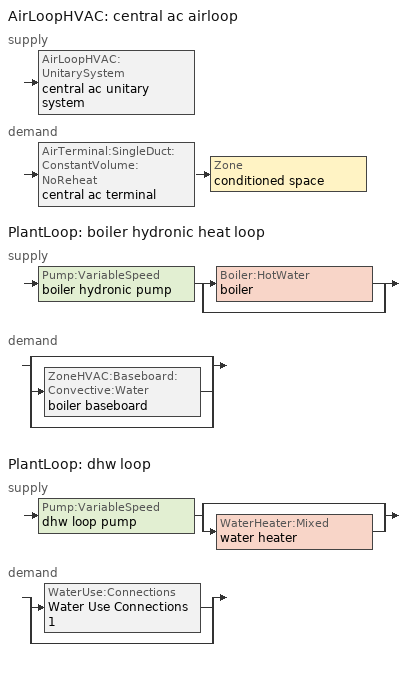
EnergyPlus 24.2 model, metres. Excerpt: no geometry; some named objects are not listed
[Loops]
AirLoopHVAC 'central ac airloop'
 supply: AirLoopHVAC:UnitarySystem 'central ac unitary system'
 demand: AirTerminal:SingleDuct:ConstantVolume:NoReheat 'central ac terminal' > Zone 'conditioned space'
PlantLoop 'boiler hydronic heat loop'
 supply: Pump:VariableSpeed 'boiler hydronic pump' > split
  | Boiler:HotWater 'boiler'
  | bypass
 demand: split
  | bypass
  | ZoneHVAC:Baseboard:Convective:Water 'boiler baseboard'
  | bypass
PlantLoop 'dhw loop'
 supply: Pump:VariableSpeed 'dhw loop pump' > split
  | bypass
  | WaterHeater:Mixed 'water heater'
 demand: split
  | WaterUse:Connections 'Water Use Connections 1'
  | bypass
[ZoneControl:Thermostat]
conditioned space Thermostat: Zone or ZoneList=conditioned space; Control Type Schedule=conditioned space Thermostat Schedule; Control 1=conditioned space temperature setpoint; Temperature Difference Between Cutout And Setpoint {deltaC}=0
[ThermostatSetpoint:DualSetpoint]
conditioned space temperature setpoint: Heating Setpoint Temperature Schedule=heating setpoint; Cooling Setpoint Temperature Schedule=cooling setpoint
[AirTerminal:SingleDuct:ConstantVolume:NoReheat]
central ac terminal: Availability Schedule=Always On Discrete; Maximum Air Flow Rate {m3/s}=0.851865
[ZoneHVAC:Baseboard:Convective:Water]
boiler baseboard: Availability Schedule=Always On Discrete; Heating Design Capacity Method=HeatingDesignCapacity; Heating Design Capacity {W}=13961; Heating Design Capacity Per Floor Area {W/m2}=0; Fraction of Autosized Heating Design Capacity=0.8; U-Factor Times Area Value {W/K}=1005.19; Maximum Water Flow Rate {m3/s}=0.000601413; Convergence Tolerance=0.001
[AirLoopHVAC:UnitarySystem] Control Type=Load; Controlling Zone or Thermostat Location=conditioned space; Dehumidification Control Type=None; Availability Schedule=Always On Discrete; Fan Placement=BlowThrough; DX Heating Coil Sizing Ratio=1; Use DOAS DX Cooling Coil=No; Minimum Supply Air Temperature {C}=2; Latent Load Control=SensibleOnlyLoadControl; No Load Supply Air Flow Rate Method=SupplyAirFlowRate; No Load Supply Air Flow Rate {m3/s}=0; No Load Supply Air Flow Rate Control Set To Low Speed=Yes; Maximum Supply Air Temperature {C}=48.8889; Maximum Outdoor Dry-Bulb Temperature for Supplemental Heater Operation {C}=21; Ancillary On-Cycle Electric Power {W}=0; Ancillary Off-Cycle Electric Power {W}=0
Name | Supply Fan | Supply Air Fan Operating Mode Schedule | Heating Coil | Cooling Supply Air Flow Rate Method | Heating Supply Air Flow Rate Method | Heating Supply Air Flow Rate {m3/s} | Cooling Coil | Cooling Supply Air Flow Rate {m3/s}
unit heater unitary system | unit heater supply fan | unit heater auto fan schedule | unit heater htg coil | None | SupplyAirFlowRate | 0.00141584
unit heater unitary system 1 | unit heater supply fan 1 | unit heater auto fan schedule 1 | unit heater htg coil 1 | None | SupplyAirFlowRate | 0.00141584
central ac unitary system | central ac supply fan | central ac auto fan schedule |  | SupplyAirFlowRate | None |  | central ac clg coil | 0.851865
[Fan:SystemModel] Availability Schedule=Always On Discrete; Speed Control Method=Discrete; Electric Power Minimum Flow Rate Fraction=0.2; Design Pressure Rise {Pa}=500; Motor Efficiency=1; Motor In Air Stream Fraction=1; Design Electric Power Consumption {W}=Autosize; Design Power Sizing Method=PowerPerFlow; Electric Power Per Unit Flow Rate Per Unit Pressure {W/((m3/s)-Pa)}=1.66667; Fan Total Efficiency=0.7; Motor Loss Radiative Fraction=0; Number of Speeds=1; Speed Flow Fraction 1=1; Speed Electric Power Fraction 1=1
Name | Design Maximum Air Flow Rate {m3/s} | Electric Power Per Unit Flow Rate {W/(m3/s)}
unit heater supply fan; unit heater supply fan 1 | 0.00141584 | 1e-06
central ac supply fan | 0.851865 | 1059.44
[Coil:Heating:Fuel] Availability Schedule=Always On Discrete; Fuel Type=NaturalGas; Burner Efficiency=0.5; Nominal Capacity {W}=0.293071; On Cycle Parasitic Electric Load {W}=0; Off Cycle Parasitic Fuel Load {W}=0
unit heater htg coil; unit heater htg coil 1
[Zone equipment]
conditioned space: central ac terminal, boiler baseboard, unit heater unitary system, unit heater unitary system 1
[AirLoopHVAC]
central ac airloop: Design Supply Air Flow Rate {m3/s}=0.851865; Design Return Air Flow Fraction of Supply Air Flow=1
[Sizing:System]
central ac airloop: Type of Load to Size On=Sensible; Design Outdoor Air Flow Rate {m3/s}=Autosize; Central Heating Maximum System Air Flow Ratio=0.3; Preheat Design Temperature {C}=7; Preheat Design Humidity Ratio {kgWater/kgDryAir}=0.008; Precool Design Temperature {C}=12.8; Precool Design Humidity Ratio {kgWater/kgDryAir}=0.008; Central Cooling Design Supply Air Temperature {C}=12.8; Central Heating Design Supply Air Temperature {C}=16.7; Type of Zone Sum to Use=NonCoincident; 100% Outdoor Air in Cooling=Yes; 100% Outdoor Air in Heating=Yes; Central Cooling Design Supply Air Humidity Ratio {kgWater/kgDryAir}=0.0085; Central Heating Design Supply Air Humidity Ratio {kgWater/kgDryAir}=0.008; Cooling Supply Air Flow Rate Method=DesignDay; Cooling Supply Air Flow Rate {m3/s}=0; Cooling Supply Air Flow Rate Per Floor Area {m3/s-m2}=0.00996765; Cooling Fraction of Autosized Cooling Supply Air Flow Rate=1; Cooling Supply Air Flow Rate Per Unit Cooling Capacity {m3/s-W}=3.94755e-05; Heating Supply Air Flow Rate Method=DesignDay; Heating Supply Air Flow Rate {m3/s}=0; Heating Supply Air Flow Rate Per Floor Area {m3/s-m2}=0.00996765; Heating Fraction of Autosized Heating Supply Air Flow Rate=1; Heating Fraction of Autosized Cooling Supply Air Flow Rate=1; Heating Supply Air Flow Rate Per Unit Heating Capacity {m3/s-W}=3.15882e-05; System Outdoor Air Method=ZoneSum; Zone Maximum Outdoor Air Fraction=1; Cooling Design Capacity Method=CoolingDesignCapacity; Cooling Design Capacity {W}=Autosize; Cooling Design Capacity Per Floor Area {W/m2}=234.7; Fraction of Autosized Cooling Design Capacity=1; Heating Design Capacity Method=HeatingDesignCapacity; Heating Design Capacity {W}=Autosize; Heating Design Capacity Per Floor Area {W/m2}=157; Fraction of Autosized Heating Design Capacity=1; Central Cooling Capacity Control Method=OnOff; Occupant Diversity=Autosize
[AvailabilityManager:Scheduled]
central ac airloop Availability Manager: Schedule=Always On Discrete
[Coil:Cooling:DX:SingleSpeed]
central ac clg coil: Availability Schedule=Always On Discrete; Gross Rated Total Cooling Capacity {W}=16317.8; Gross Rated Sensible Heat Ratio=0.759906; Gross Rated Cooling COP {W/W}=3.7702; Rated Air Flow Rate {m3/s}=0.839684; Rated Evaporator Fan Power Per Volume Flow Rate 2017 {W/(m3/s)}=773.3; Rated Evaporator Fan Power Per Volume Flow Rate 2023 {W/(m3/s)}=934.4; Total Cooling Capacity Function of Temperature Curve=Cool-CAP-fT1; Total Cooling Capacity Function of Flow Fraction Curve=Cool-CAP-fFF1; Energy Input Ratio Function of Temperature Curve=Cool-EIR-fT1; Energy Input Ratio Function of Flow Fraction Curve=Cool-EIR-fFF1; Part Load Fraction Correlation Curve=Cool-PLF-fPLR1; Minimum Outdoor Dry-Bulb Temperature for Compressor Operation {C}=-25; Nominal Time for Condensate Removal to Begin {s}=1000; Ratio of Initial Moisture Evaporation Rate and Steady State Latent Capacity=1.5; Maximum Cycling Rate {cycles/hr}=3; Latent Capacity Time Constant {s}=45; Condenser Type=AirCooled; Evaporative Condenser Effectiveness=0.9; Evaporative Condenser Air Flow Rate {m3/s}=Autosize; Evaporative Condenser Pump Rated Power Consumption {W}=Autosize; Crankcase Heater Capacity {W}=50; Maximum Outdoor Dry-Bulb Temperature for Crankcase Heater Operation {C}=10; Basin Heater Capacity {W/K}=0; Basin Heater Setpoint Temperature {C}=2
[PlantLoop] Fluid Type=Water; Maximum Loop Temperature {C}=100; Minimum Loop Temperature {C}=0; Minimum Loop Flow Rate {m3/s}=0; Load Distribution Scheme=Optimal; Plant Loop Demand Calculation Scheme=SingleSetpoint; Common Pipe Simulation=None
Name | Plant Equipment Operation Scheme | Maximum Loop Flow Rate {m3/s} | Plant Loop Volume {m3}
boiler hydronic heat loop | boiler hydronic heat loop Operation Schemes | Autosize | Autocalculate
dhw loop | dhw loop Operation Schemes | 0.01 | 0.003
[Sizing:Plant] Loop Type=Heating; Sizing Option=NonCoincident; Zone Timesteps in Averaging Window=1; Coincident Sizing Factor Mode=None
Name | Design Loop Exit Temperature {C} | Loop Design Temperature Difference {deltaC}
boiler hydronic heat loop | 82.2222 | 11.1111
dhw loop | 56 | 5.55556
[Pump:VariableSpeed] Motor Efficiency=0.85; Fraction of Motor Inefficiencies to Fluid Stream=0; Coefficient 1 of the Part Load Performance Curve=0; Coefficient 2 of the Part Load Performance Curve=1; Coefficient 3 of the Part Load Performance Curve=0; Coefficient 4 of the Part Load Performance Curve=0; Design Minimum Flow Rate {m3/s}=0; Pump Control Type=Intermittent; Skin Loss Radiative Fraction=0.5; Design Power Sizing Method=PowerPerFlowPerPressure; Design Electric Power per Unit Flow Rate {W/(m3/s)}=348701.1; Design Shaft Power per Unit Flow Rate per Unit Head {W/((m3/s)-Pa)}=1.28205; Design Minimum Flow Rate Fraction=0
Name | Design Maximum Flow Rate {m3/s} | Design Pump Head {Pa} | Design Power Consumption {W}
boiler hydronic pump | 3.75e-05 | 20000 | 1
dhw loop pump | 0.01 | 1 | 0
[Boiler:HotWater]
boiler: Fuel Type=NaturalGas; Nominal Capacity {W}=13961; Nominal Thermal Efficiency=0.78; Efficiency Curve Temperature Evaluation Variable=LeavingBoiler; Normalized Boiler Efficiency Curve=NonCondensingBoilerEff; Design Water Flow Rate {m3/s}=Autosize; Minimum Part Load Ratio=0; Maximum Part Load Ratio=1; Optimum Part Load Ratio=1; Water Outlet Upper Temperature Limit {C}=99.9; Boiler Flow Mode=LeavingSetpointModulated; On Cycle Parasitic Electric Load {W}=0; Sizing Factor=1; Off Cycle Parasitic Fuel Load {W}=0
[SetpointManager:Scheduled] Control Variable=Temperature
Name | Schedule
boiler hydronic heat loop setpoint manager | boiler hydronic heat supply setpoint
Setpoint Manager Scheduled 1 | dhw temp
[PlantEquipmentOperationSchemes] Control Scheme Object Type 1=PlantEquipmentOperation:HeatingLoad; Control Scheme Schedule Name 1=Always On Discrete
Name | Control Scheme Name 1
boiler hydronic heat loop Operation Schemes | boiler hydronic heat loop Heating Operation Scheme
dhw loop Operation Schemes | dhw loop Heating Operation Scheme
[PlantEquipmentOperation:HeatingLoad] Load Range Lower Limit 1 {W}=0; Load Range Upper Limit 1 {W}=1000000000
Name | Range Equipment List Name 1
boiler hydronic heat loop Heating Operation Scheme | boiler hydronic heat loop Heating Equipment List
dhw loop Heating Operation Scheme | dhw loop Heating Equipment List
[PlantEquipmentList]
boiler hydronic heat loop Heating Equipment List: Boiler:HotWater, boiler
dhw loop Heating Equipment List: WaterHeater:Mixed, water heater
[WaterHeater:Mixed]
water heater: Tank Volume {m3}=0.233749; Setpoint Temperature Schedule=water heater setpoint; Deadband Temperature Difference {deltaC}=2; Maximum Temperature Limit {C}=99; Heater Control Type=Cycle; Heater Maximum Capacity {W}=10550.6; Heater Minimum Capacity {W}=0; Heater Ignition Minimum Flow Rate {m3/s}=0; Heater Ignition Delay {s}=0; Heater Fuel Type=NaturalGas; Heater Thermal Efficiency=0.771294; Off Cycle Parasitic Fuel Consumption Rate {W}=0; Off Cycle Parasitic Fuel Type=Electricity; Off Cycle Parasitic Heat Fraction to Tank=0; On Cycle Parasitic Fuel Consumption Rate {W}=0; On Cycle Parasitic Fuel Type=Electricity; On Cycle Parasitic Heat Fraction to Tank=0; Ambient Temperature Indicator=Zone; Ambient Temperature Zone=conditioned space; Off Cycle Loss Coefficient to Ambient Temperature {W/K}=4.11148; Off Cycle Loss Fraction to Zone=0.64; On Cycle Loss Coefficient to Ambient Temperature {W/K}=4.11148; On Cycle Loss Fraction to Zone=1; Use Side Effectiveness=1; Source Side Effectiveness=1; Use Side Design Flow Rate {m3/s}=Autosize; Source Side Design Flow Rate {m3/s}=Autosize; Indirect Water Heating Recovery Time {hr}=1.5; Source Side Flow Control Mode=IndirectHeatPrimarySetpoint
[WaterHeater:Sizing]
water heater: Design Mode=PeakDraw; Time Storage Can Meet Peak Draw {hr}=0.538503; Time for Tank Recovery {hr}=0; Nominal Tank Volume for Autosizing Plant Connections {m3}=1
[WaterUse:Connections]
Water Use Connections 1: Drain Water Heat Exchanger Type=None; Drain Water Heat Exchanger Destination=Plant; Water Use Equipment Name 1=dhw fixtures; Water Use Equipment Name 2=dhw distribution waste; Water Use Equipment Name 3=clothes washer; Water Use Equipment Name 4=dishwasher
[WaterUse:Equipment]
Name | Peak Flow Rate {m3/s} | Flow Rate Fraction Schedule | Target Temperature Schedule
dhw fixtures | 4.50997e-06 | dhw fixtures schedule | mixed water temperature schedule
dhw distribution waste | 1.36723e-06 | dhw fixtures schedule | mixed water temperature schedule
clothes washer | 9.69919e-07 | clothes washer schedule
dishwasher | 2.90872e-07 | dishwasher schedule
[EnergyManagementSystem:GlobalVariable]
central_ac_airloop_Fan_RTF
infil_program_Qfan
infil_program_Qinf
natural_vent_program_Qnv
natural_vent_program_Qwhf
[EnergyManagementSystem:InternalVariable]
Name | Internal Data Index Key | Internal Data Type
boiler_hydronic_pump_rated_mfr | boiler hydronic pump | Pump Maximum Mass Flow Rate
central_ac_airloop_max_sup_fan_mfr | central ac supply fan | Fan Maximum Mass Flow Rate
[EnergyManagementSystem:Sensor]
Name | Output:Variable or Output:Meter Index Key | Output:Variable or Output:Meter
airflow_gain | infil flow | Infiltration Sensible Heat Gain Energy
airflow_gain_1 | natural vent flow | Infiltration Sensible Heat Gain Energy
airflow_gain_2 | whole house fan flow | Infiltration Sensible Heat Gain Energy
airflow_loss | infil flow | Infiltration Sensible Heat Loss Energy
airflow_loss_1 | natural vent flow | Infiltration Sensible Heat Loss Energy
airflow_loss_2 | whole house fan flow | Infiltration Sensible Heat Loss Energy
boiler_baseboard_s | boiler baseboard | Baseboard Total Heating Energy
boiler_hydronic_pump_mfr_s | boiler hydronic pump | Pump Mass Flow Rate
boiler_hydronic_pump_s | boiler hydronic pump | Pump Electricity Energy
boiler_plr_s | boiler | Boiler Part Load Ratio
central_ac_airloop_Fan_RTF_s | central ac supply fan | Fan Runtime Fraction
central_ac_clg_coil_s | central ac clg coil | Cooling Coil Total Cooling Energy
central_ac_supply_fan_s | central ac supply fan | Fan Electricity Energy
clg_load_cond |  | Cooling:EnergyTransfer:Zone:CONDITIONED SPACE
clg_sp_s; clg_sp_s_1 | cooling setpoint | Schedule Value
clothes_dryer_exhaust_0_sch_s | clothes dryer exhaust 0 schedule | Schedule Value
conditioned_space_clg_unmet_s | conditioned space | Zone Cooling Setpoint Not Met Time
conditioned_space_htg_unmet_s | conditioned space | Zone Heating Setpoint Not Met Time
cool_season | cooling season schedule | Schedule Value
dhw_loss | water heater | Water Heater Heat Loss Energy
dhw_rtf | water heater | Water Heater Runtime Fraction
fridge_tin_s; tin_s; tin_s_1 | conditioned space | Zone Mean Air Temperature
htg_load_cond |  | Heating:EnergyTransfer:Zone:CONDITIONED SPACE
htg_sp_s; htg_sp_s_1 | heating setpoint | Schedule Value
ig_ee_conv | clothes dryer | Electric Equipment Convective Heating Energy
ig_ee_conv_1 | clothes washer | Electric Equipment Convective Heating Energy
ig_ee_conv_2 | cooking range | Electric Equipment Convective Heating Energy
ig_ee_conv_3 | dishwasher | Electric Equipment Convective Heating Energy
ig_ee_conv_4 | fridge | Electric Equipment Convective Heating Energy
ig_ee_conv_5 | misc plug loads | Electric Equipment Convective Heating Energy
ig_ee_conv_6 | whole house fan | Electric Equipment Convective Heating Energy
ig_ee_rad | clothes dryer | Electric Equipment Radiant Heating Energy
ig_ee_rad_1 | clothes washer | Electric Equipment Radiant Heating Energy
ig_ee_rad_2 | cooking range | Electric Equipment Radiant Heating Energy
ig_ee_rad_3 | dishwasher | Electric Equipment Radiant Heating Energy
ig_ee_rad_4 | fridge | Electric Equipment Radiant Heating Energy
ig_ee_rad_5 | misc plug loads | Electric Equipment Radiant Heating Energy
ig_ee_rad_6 | whole house fan | Electric Equipment Radiant Heating Energy
ig_lgt_conv | interior lighting | Lights Convective Heating Energy
ig_lgt_rad | interior lighting | Lights Radiant Heating Energy
ig_lgt_vis | interior lighting | Lights Visible Radiation Heating Energy
ig_oe_conv | clothes dryer 1 | Other Equipment Convective Heating Energy
ig_oe_conv_1 | cooking range 1 | Other Equipment Convective Heating Energy
ig_oe_conv_2 | general water use latent | Other Equipment Convective Heating Energy
ig_oe_conv_3 | general water use sensible | Other Equipment Convective Heating Energy
ig_oe_conv_4 | water heater energy adjustment1 | Other Equipment Convective Heating Energy
ig_oe_rad | clothes dryer 1 | Other Equipment Radiant Heating Energy
ig_oe_rad_1 | cooking range 1 | Other Equipment Radiant Heating Energy
ig_oe_rad_2 | general water use latent | Other Equipment Radiant Heating Energy
ig_oe_rad_3 | general water use sensible | Other Equipment Radiant Heating Energy
ig_oe_rad_4 | water heater energy adjustment1 | Other Equipment Radiant Heating Energy
ig_ppl_conv | occupants | People Convective Heating Energy
ig_ppl_rad | occupants | People Radiant Heating Energy
im_conv | furniture mass conditioned space 1 | Surface Inside Face Convection Heat Gain Energy
im_conv_1 | partition wall mass | Surface Inside Face Convection Heat Gain Energy
im_ig | furniture mass conditioned space 1 | Surface Inside Face Internal Gains Radiation Heat Gain Energy
im_ig_1 | partition wall mass | Surface Inside Face Internal Gains Radiation Heat Gain Energy
im_lgt | furniture mass conditioned space 1 | Surface Inside Face Lights Radiation Heat Gain Energy
im_lgt_1 | partition wall mass | Surface Inside Face Lights Radiation Heat Gain Energy
im_sol | furniture mass conditioned space 1 | Surface Inside Face Solar Radiation Heat Gain Energy
im_sol_1 | partition wall mass | Surface Inside Face Solar Radiation Heat Gain Energy
im_surf | furniture mass conditioned space 1 | Surface Inside Face Net Surface Thermal Radiation Heat Gain Energy
im_surf_1 | partition wall mass | Surface Inside Face Net Surface Thermal Radiation Heat Gain Energy
mech_vent_bath_fan_0_sch_s | mech vent bath fan 0 schedule | Schedule Value
mech_vent_bath_fan_1_sch_s | mech vent bath fan 1 schedule | Schedule Value
mech_vent_range_fan_0_sch_s | mech vent range fan 0 schedule | Schedule Value
mv_conv | mech vent bath fan 0 | Electric Equipment Convective Heating Energy
mv_conv_1 | mech vent bath fan 1 | Electric Equipment Convective Heating Energy
mv_conv_2 | mech vent house fan | Electric Equipment Convective Heating Energy
mv_conv_3 | mech vent house fan cfis | Electric Equipment Convective Heating Energy
mv_conv_4 | mech vent range fan 0 | Electric Equipment Convective Heating Energy
mv_conv_5 | mech vent house fan latent load | Other Equipment Convective Heating Energy
mv_conv_6 | mech vent house fan sensible load | Other Equipment Convective Heating Energy
mv_rad | mech vent bath fan 0 | Electric Equipment Radiant Heating Energy
mv_rad_1 | mech vent bath fan 1 | Electric Equipment Radiant Heating Energy
mv_rad_2 | mech vent house fan | Electric Equipment Radiant Heating Energy
mv_rad_3 | mech vent house fan cfis | Electric Equipment Radiant Heating Energy
mv_rad_4 | mech vent range fan 0 | Electric Equipment Radiant Heating Energy
mv_rad_5 | mech vent house fan latent load | Other Equipment Radiant Heating Energy
mv_rad_6 | mech vent house fan sensible load | Other Equipment Radiant Heating Energy
natural_vent_s | natural vent schedule | Schedule Value
out_pb_s |  | Site Outdoor Air Barometric Pressure
out_wt_s |  | Site Outdoor Air Humidity Ratio
site_vw_s |  | Site Wind Speed
ss_back_out | Window1 | Surface Window Shortwave from Zone Back Out Window Heat Transfer Rate
ss_back_out_1 | Window10 | Surface Window Shortwave from Zone Back Out Window Heat Transfer Rate
ss_back_out_10 | Window2 | Surface Window Shortwave from Zone Back Out Window Heat Transfer Rate
ss_back_out_11 | Window20 | Surface Window Shortwave from Zone Back Out Window Heat Transfer Rate
ss_back_out_12 | Window21 | Surface Window Shortwave from Zone Back Out Window Heat Transfer Rate
ss_back_out_13 | Window23 | Surface Window Shortwave from Zone Back Out Window Heat Transfer Rate
ss_back_out_14 | Window25 | Surface Window Shortwave from Zone Back Out Window Heat Transfer Rate
ss_back_out_15 | Window26 | Surface Window Shortwave from Zone Back Out Window Heat Transfer Rate
ss_back_out_16 | Window27 | Surface Window Shortwave from Zone Back Out Window Heat Transfer Rate
ss_back_out_17 | Window28 | Surface Window Shortwave from Zone Back Out Window Heat Transfer Rate
ss_back_out_18 | Window3 | Surface Window Shortwave from Zone Back Out Window Heat Transfer Rate
ss_back_out_19 | Window30 | Surface Window Shortwave from Zone Back Out Window Heat Transfer Rate
ss_back_out_2 | Window11 | Surface Window Shortwave from Zone Back Out Window Heat Transfer Rate
ss_back_out_20 | Window31 | Surface Window Shortwave from Zone Back Out Window Heat Transfer Rate
ss_back_out_21 | Window32 | Surface Window Shortwave from Zone Back Out Window Heat Transfer Rate
ss_back_out_22 | Window33 | Surface Window Shortwave from Zone Back Out Window Heat Transfer Rate
ss_back_out_23 | Window34 | Surface Window Shortwave from Zone Back Out Window Heat Transfer Rate
ss_back_out_24 | Window35 | Surface Window Shortwave from Zone Back Out Window Heat Transfer Rate
ss_back_out_25 | Window36 | Surface Window Shortwave from Zone Back Out Window Heat Transfer Rate
ss_back_out_26 | Window38 | Surface Window Shortwave from Zone Back Out Window Heat Transfer Rate
ss_back_out_27 | Window39 | Surface Window Shortwave from Zone Back Out Window Heat Transfer Rate
ss_back_out_28 | Window4 | Surface Window Shortwave from Zone Back Out Window Heat Transfer Rate
ss_back_out_29 | Window5 | Surface Window Shortwave from Zone Back Out Window Heat Transfer Rate
ss_back_out_3 | Window12 | Surface Window Shortwave from Zone Back Out Window Heat Transfer Rate
ss_back_out_30 | Window6 | Surface Window Shortwave from Zone Back Out Window Heat Transfer Rate
ss_back_out_31 | Window7 | Surface Window Shortwave from Zone Back Out Window Heat Transfer Rate
ss_back_out_32 | Window8 | Surface Window Shortwave from Zone Back Out Window Heat Transfer Rate
ss_back_out_33 | Window9 | Surface Window Shortwave from Zone Back Out Window Heat Transfer Rate
ss_back_out_4 | Window13 | Surface Window Shortwave from Zone Back Out Window Heat Transfer Rate
ss_back_out_5 | Window14 | Surface Window Shortwave from Zone Back Out Window Heat Transfer Rate
ss_back_out_6 | Window15 | Surface Window Shortwave from Zone Back Out Window Heat Transfer Rate
ss_back_out_7 | Window16 | Surface Window Shortwave from Zone Back Out Window Heat Transfer Rate
ss_back_out_8 | Window18 | Surface Window Shortwave from Zone Back Out Window Heat Transfer Rate
ss_back_out_9 | Window19 | Surface Window Shortwave from Zone Back Out Window Heat Transfer Rate
ss_conv | Door1 | Surface Inside Face Convection Heat Gain Energy
ss_conv_1 | Door4 | Surface Inside Face Convection Heat Gain Energy
ss_conv_10 | Window14 | Surface Inside Face Convection Heat Gain Energy
ss_conv_11 | Window15 | Surface Inside Face Convection Heat Gain Energy
ss_conv_12 | Window16 | Surface Inside Face Convection Heat Gain Energy
ss_conv_13 | Window18 | Surface Inside Face Convection Heat Gain Energy
ss_conv_14 | Window19 | Surface Inside Face Convection Heat Gain Energy
ss_conv_15 | Window2 | Surface Inside Face Convection Heat Gain Energy
ss_conv_16 | Window20 | Surface Inside Face Convection Heat Gain Energy
ss_conv_17 | Window21 | Surface Inside Face Convection Heat Gain Energy
ss_conv_18 | Window23 | Surface Inside Face Convection Heat Gain Energy
ss_conv_19 | Window25 | Surface Inside Face Convection Heat Gain Energy
ss_conv_2 | Door5 | Surface Inside Face Convection Heat Gain Energy
ss_conv_20 | Window26 | Surface Inside Face Convection Heat Gain Energy
ss_conv_21 | Window27 | Surface Inside Face Convection Heat Gain Energy
ss_conv_22 | Window28 | Surface Inside Face Convection Heat Gain Energy
ss_conv_23 | Window3 | Surface Inside Face Convection Heat Gain Energy
ss_conv_24 | Window30 | Surface Inside Face Convection Heat Gain Energy
ss_conv_25 | Window31 | Surface Inside Face Convection Heat Gain Energy
ss_conv_26 | Window32 | Surface Inside Face Convection Heat Gain Energy
ss_conv_27 | Window33 | Surface Inside Face Convection Heat Gain Energy
ss_conv_28 | Window34 | Surface Inside Face Convection Heat Gain Energy
ss_conv_29 | Window35 | Surface Inside Face Convection Heat Gain Energy
ss_conv_3 | Door6 | Surface Inside Face Convection Heat Gain Energy
ss_conv_30 | Window36 | Surface Inside Face Convection Heat Gain Energy
ss_conv_31 | Window38 | Surface Inside Face Convection Heat Gain Energy
ss_conv_32 | Window39 | Surface Inside Face Convection Heat Gain Energy
ss_conv_33 | Window4 | Surface Inside Face Convection Heat Gain Energy
ss_conv_34 | Window5 | Surface Inside Face Convection Heat Gain Energy
ss_conv_35 | Window6 | Surface Inside Face Convection Heat Gain Energy
ss_conv_36 | Window7 | Surface Inside Face Convection Heat Gain Energy
ss_conv_37 | Window8 | Surface Inside Face Convection Heat Gain Energy
ss_conv_38 | Window9 | Surface Inside Face Convection Heat Gain Energy
ss_conv_4 | Door7 | Surface Inside Face Convection Heat Gain Energy
ss_conv_5 | Window1 | Surface Inside Face Convection Heat Gain Energy
ss_conv_6 | Window10 | Surface Inside Face Convection Heat Gain Energy
ss_conv_7 | Window11 | Surface Inside Face Convection Heat Gain Energy
ss_conv_8 | Window12 | Surface Inside Face Convection Heat Gain Energy
ss_conv_9 | Window13 | Surface Inside Face Convection Heat Gain Energy
ss_ig | Door1 | Surface Inside Face Internal Gains Radiation Heat Gain Energy
ss_ig_1 | Door4 | Surface Inside Face Internal Gains Radiation Heat Gain Energy
ss_ig_10 | Window14 | Surface Inside Face Internal Gains Radiation Heat Gain Energy
ss_ig_11 | Window15 | Surface Inside Face Internal Gains Radiation Heat Gain Energy
ss_ig_12 | Window16 | Surface Inside Face Internal Gains Radiation Heat Gain Energy
ss_ig_13 | Window18 | Surface Inside Face Internal Gains Radiation Heat Gain Energy
ss_ig_14 | Window19 | Surface Inside Face Internal Gains Radiation Heat Gain Energy
ss_ig_15 | Window2 | Surface Inside Face Internal Gains Radiation Heat Gain Energy
ss_ig_16 | Window20 | Surface Inside Face Internal Gains Radiation Heat Gain Energy
ss_ig_17 | Window21 | Surface Inside Face Internal Gains Radiation Heat Gain Energy
ss_ig_18 | Window23 | Surface Inside Face Internal Gains Radiation Heat Gain Energy
ss_ig_19 | Window25 | Surface Inside Face Internal Gains Radiation Heat Gain Energy
ss_ig_2 | Door5 | Surface Inside Face Internal Gains Radiation Heat Gain Energy
ss_ig_20 | Window26 | Surface Inside Face Internal Gains Radiation Heat Gain Energy
ss_ig_21 | Window27 | Surface Inside Face Internal Gains Radiation Heat Gain Energy
ss_ig_22 | Window28 | Surface Inside Face Internal Gains Radiation Heat Gain Energy
ss_ig_23 | Window3 | Surface Inside Face Internal Gains Radiation Heat Gain Energy
ss_ig_24 | Window30 | Surface Inside Face Internal Gains Radiation Heat Gain Energy
ss_ig_25 | Window31 | Surface Inside Face Internal Gains Radiation Heat Gain Energy
ss_ig_26 | Window32 | Surface Inside Face Internal Gains Radiation Heat Gain Energy
ss_ig_27 | Window33 | Surface Inside Face Internal Gains Radiation Heat Gain Energy
ss_ig_28 | Window34 | Surface Inside Face Internal Gains Radiation Heat Gain Energy
ss_ig_29 | Window35 | Surface Inside Face Internal Gains Radiation Heat Gain Energy
ss_ig_3 | Door6 | Surface Inside Face Internal Gains Radiation Heat Gain Energy
ss_ig_30 | Window36 | Surface Inside Face Internal Gains Radiation Heat Gain Energy
ss_ig_31 | Window38 | Surface Inside Face Internal Gains Radiation Heat Gain Energy
ss_ig_32 | Window39 | Surface Inside Face Internal Gains Radiation Heat Gain Energy
ss_ig_33 | Window4 | Surface Inside Face Internal Gains Radiation Heat Gain Energy
ss_ig_34 | Window5 | Surface Inside Face Internal Gains Radiation Heat Gain Energy
ss_ig_35 | Window6 | Surface Inside Face Internal Gains Radiation Heat Gain Energy
ss_ig_36 | Window7 | Surface Inside Face Internal Gains Radiation Heat Gain Energy
ss_ig_37 | Window8 | Surface Inside Face Internal Gains Radiation Heat Gain Energy
ss_ig_38 | Window9 | Surface Inside Face Internal Gains Radiation Heat Gain Energy
ss_ig_4 | Door7 | Surface Inside Face Internal Gains Radiation Heat Gain Energy
ss_ig_5 | Window1 | Surface Inside Face Internal Gains Radiation Heat Gain Energy
ss_ig_6 | Window10 | Surface Inside Face Internal Gains Radiation Heat Gain Energy
ss_ig_7 | Window11 | Surface Inside Face Internal Gains Radiation Heat Gain Energy
ss_ig_8 | Window12 | Surface Inside Face Internal Gains Radiation Heat Gain Energy
ss_ig_9 | Window13 | Surface Inside Face Internal Gains Radiation Heat Gain Energy
ss_lgt | Door1 | Surface Inside Face Lights Radiation Heat Gain Energy
ss_lgt_1 | Door4 | Surface Inside Face Lights Radiation Heat Gain Energy
ss_lgt_2 | Door5 | Surface Inside Face Lights Radiation Heat Gain Energy
ss_lgt_3 | Door6 | Surface Inside Face Lights Radiation Heat Gain Energy
ss_lgt_4 | Door7 | Surface Inside Face Lights Radiation Heat Gain Energy
ss_sol | Door1 | Surface Inside Face Solar Radiation Heat Gain Energy
ss_sol_1 | Door4 | Surface Inside Face Solar Radiation Heat Gain Energy
ss_sol_2 | Door5 | Surface Inside Face Solar Radiation Heat Gain Energy
ss_sol_3 | Door6 | Surface Inside Face Solar Radiation Heat Gain Energy
ss_sol_4 | Door7 | Surface Inside Face Solar Radiation Heat Gain Energy
ss_surf | Door1 | Surface Inside Face Net Surface Thermal Radiation Heat Gain Energy
ss_surf_1 | Door4 | Surface Inside Face Net Surface Thermal Radiation Heat Gain Energy
ss_surf_10 | Window14 | Surface Inside Face Net Surface Thermal Radiation Heat Gain Energy
ss_surf_11 | Window15 | Surface Inside Face Net Surface Thermal Radiation Heat Gain Energy
ss_surf_12 | Window16 | Surface Inside Face Net Surface Thermal Radiation Heat Gain Energy
ss_surf_13 | Window18 | Surface Inside Face Net Surface Thermal Radiation Heat Gain Energy
ss_surf_14 | Window19 | Surface Inside Face Net Surface Thermal Radiation Heat Gain Energy
ss_surf_15 | Window2 | Surface Inside Face Net Surface Thermal Radiation Heat Gain Energy
ss_surf_16 | Window20 | Surface Inside Face Net Surface Thermal Radiation Heat Gain Energy
ss_surf_17 | Window21 | Surface Inside Face Net Surface Thermal Radiation Heat Gain Energy
ss_surf_18 | Window23 | Surface Inside Face Net Surface Thermal Radiation Heat Gain Energy
ss_surf_19 | Window25 | Surface Inside Face Net Surface Thermal Radiation Heat Gain Energy
ss_surf_2 | Door5 | Surface Inside Face Net Surface Thermal Radiation Heat Gain Energy
ss_surf_20 | Window26 | Surface Inside Face Net Surface Thermal Radiation Heat Gain Energy
ss_surf_21 | Window27 | Surface Inside Face Net Surface Thermal Radiation Heat Gain Energy
ss_surf_22 | Window28 | Surface Inside Face Net Surface Thermal Radiation Heat Gain Energy
ss_surf_23 | Window3 | Surface Inside Face Net Surface Thermal Radiation Heat Gain Energy
ss_surf_24 | Window30 | Surface Inside Face Net Surface Thermal Radiation Heat Gain Energy
ss_surf_25 | Window31 | Surface Inside Face Net Surface Thermal Radiation Heat Gain Energy
ss_surf_26 | Window32 | Surface Inside Face Net Surface Thermal Radiation Heat Gain Energy
ss_surf_27 | Window33 | Surface Inside Face Net Surface Thermal Radiation Heat Gain Energy
ss_surf_28 | Window34 | Surface Inside Face Net Surface Thermal Radiation Heat Gain Energy
ss_surf_29 | Window35 | Surface Inside Face Net Surface Thermal Radiation Heat Gain Energy
ss_surf_3 | Door6 | Surface Inside Face Net Surface Thermal Radiation Heat Gain Energy
ss_surf_30 | Window36 | Surface Inside Face Net Surface Thermal Radiation Heat Gain Energy
ss_surf_31 | Window38 | Surface Inside Face Net Surface Thermal Radiation Heat Gain Energy
ss_surf_32 | Window39 | Surface Inside Face Net Surface Thermal Radiation Heat Gain Energy
ss_surf_33 | Window4 | Surface Inside Face Net Surface Thermal Radiation Heat Gain Energy
ss_surf_34 | Window5 | Surface Inside Face Net Surface Thermal Radiation Heat Gain Energy
ss_surf_35 | Window6 | Surface Inside Face Net Surface Thermal Radiation Heat Gain Energy
ss_surf_36 | Window7 | Surface Inside Face Net Surface Thermal Radiation Heat Gain Energy
ss_surf_37 | Window8 | Surface Inside Face Net Surface Thermal Radiation Heat Gain Energy
ss_surf_38 | Window9 | Surface Inside Face Net Surface Thermal Radiation Heat Gain Energy
ss_surf_4 | Door7 | Surface Inside Face Net Surface Thermal Radiation Heat Gain Energy
ss_surf_5 | Window1 | Surface Inside Face Net Surface Thermal Radiation Heat Gain Energy
ss_surf_6 | Window10 | Surface Inside Face Net Surface Thermal Radiation Heat Gain Energy
ss_surf_7 | Window11 | Surface Inside Face Net Surface Thermal Radiation Heat Gain Energy
ss_surf_8 | Window12 | Surface Inside Face Net Surface Thermal Radiation Heat Gain Energy
ss_surf_9 | Window13 | Surface Inside Face Net Surface Thermal Radiation Heat Gain Energy
ss_trans_in | Window1 | Surface Window Transmitted Solar Radiation Rate
ss_trans_in_1 | Window10 | Surface Window Transmitted Solar Radiation Rate
ss_trans_in_10 | Window2 | Surface Window Transmitted Solar Radiation Rate
ss_trans_in_11 | Window20 | Surface Window Transmitted Solar Radiation Rate
ss_trans_in_12 | Window21 | Surface Window Transmitted Solar Radiation Rate
ss_trans_in_13 | Window23 | Surface Window Transmitted Solar Radiation Rate
ss_trans_in_14 | Window25 | Surface Window Transmitted Solar Radiation Rate
ss_trans_in_15 | Window26 | Surface Window Transmitted Solar Radiation Rate
ss_trans_in_16 | Window27 | Surface Window Transmitted Solar Radiation Rate
ss_trans_in_17 | Window28 | Surface Window Transmitted Solar Radiation Rate
ss_trans_in_18 | Window3 | Surface Window Transmitted Solar Radiation Rate
ss_trans_in_19 | Window30 | Surface Window Transmitted Solar Radiation Rate
ss_trans_in_2 | Window11 | Surface Window Transmitted Solar Radiation Rate
ss_trans_in_20 | Window31 | Surface Window Transmitted Solar Radiation Rate
ss_trans_in_21 | Window32 | Surface Window Transmitted Solar Radiation Rate
ss_trans_in_22 | Window33 | Surface Window Transmitted Solar Radiation Rate
ss_trans_in_23 | Window34 | Surface Window Transmitted Solar Radiation Rate
ss_trans_in_24 | Window35 | Surface Window Transmitted Solar Radiation Rate
ss_trans_in_25 | Window36 | Surface Window Transmitted Solar Radiation Rate
ss_trans_in_26 | Window38 | Surface Window Transmitted Solar Radiation Rate
ss_trans_in_27 | Window39 | Surface Window Transmitted Solar Radiation Rate
ss_trans_in_28 | Window4 | Surface Window Transmitted Solar Radiation Rate
ss_trans_in_29 | Window5 | Surface Window Transmitted Solar Radiation Rate
ss_trans_in_3 | Window12 | Surface Window Transmitted Solar Radiation Rate
ss_trans_in_30 | Window6 | Surface Window Transmitted Solar Radiation Rate
ss_trans_in_31 | Window7 | Surface Window Transmitted Solar Radiation Rate
ss_trans_in_32 | Window8 | Surface Window Transmitted Solar Radiation Rate
ss_trans_in_33 | Window9 | Surface Window Transmitted Solar Radiation Rate
ss_trans_in_4 | Window13 | Surface Window Transmitted Solar Radiation Rate
ss_trans_in_5 | Window14 | Surface Window Transmitted Solar Radiation Rate
ss_trans_in_6 | Window15 | Surface Window Transmitted Solar Radiation Rate
ss_trans_in_7 | Window16 | Surface Window Transmitted Solar Radiation Rate
ss_trans_in_8 | Window18 | Surface Window Transmitted Solar Radiation Rate
ss_trans_in_9 | Window19 | Surface Window Transmitted Solar Radiation Rate
ss_trans_out | Window1 | Surface Inside Face Initial Transmitted Diffuse Transmitted Out Window Solar Radiation Rate
ss_trans_out_1 | Window10 | Surface Inside Face Initial Transmitted Diffuse Transmitted Out Window Solar Radiation Rate
ss_trans_out_10 | Window2 | Surface Inside Face Initial Transmitted Diffuse Transmitted Out Window Solar Radiation Rate
ss_trans_out_11 | Window20 | Surface Inside Face Initial Transmitted Diffuse Transmitted Out Window Solar Radiation Rate
ss_trans_out_12 | Window21 | Surface Inside Face Initial Transmitted Diffuse Transmitted Out Window Solar Radiation Rate
ss_trans_out_13 | Window23 | Surface Inside Face Initial Transmitted Diffuse Transmitted Out Window Solar Radiation Rate
ss_trans_out_14 | Window25 | Surface Inside Face Initial Transmitted Diffuse Transmitted Out Window Solar Radiation Rate
ss_trans_out_15 | Window26 | Surface Inside Face Initial Transmitted Diffuse Transmitted Out Window Solar Radiation Rate
ss_trans_out_16 | Window27 | Surface Inside Face Initial Transmitted Diffuse Transmitted Out Window Solar Radiation Rate
ss_trans_out_17 | Window28 | Surface Inside Face Initial Transmitted Diffuse Transmitted Out Window Solar Radiation Rate
ss_trans_out_18 | Window3 | Surface Inside Face Initial Transmitted Diffuse Transmitted Out Window Solar Radiation Rate
ss_trans_out_19 | Window30 | Surface Inside Face Initial Transmitted Diffuse Transmitted Out Window Solar Radiation Rate
ss_trans_out_2 | Window11 | Surface Inside Face Initial Transmitted Diffuse Transmitted Out Window Solar Radiation Rate
ss_trans_out_20 | Window31 | Surface Inside Face Initial Transmitted Diffuse Transmitted Out Window Solar Radiation Rate
ss_trans_out_21 | Window32 | Surface Inside Face Initial Transmitted Diffuse Transmitted Out Window Solar Radiation Rate
ss_trans_out_22 | Window33 | Surface Inside Face Initial Transmitted Diffuse Transmitted Out Window Solar Radiation Rate
ss_trans_out_23 | Window34 | Surface Inside Face Initial Transmitted Diffuse Transmitted Out Window Solar Radiation Rate
ss_trans_out_24 | Window35 | Surface Inside Face Initial Transmitted Diffuse Transmitted Out Window Solar Radiation Rate
ss_trans_out_25 | Window36 | Surface Inside Face Initial Transmitted Diffuse Transmitted Out Window Solar Radiation Rate
ss_trans_out_26 | Window38 | Surface Inside Face Initial Transmitted Diffuse Transmitted Out Window Solar Radiation Rate
ss_trans_out_27 | Window39 | Surface Inside Face Initial Transmitted Diffuse Transmitted Out Window Solar Radiation Rate
ss_trans_out_28 | Window4 | Surface Inside Face Initial Transmitted Diffuse Transmitted Out Window Solar Radiation Rate
ss_trans_out_29 | Window5 | Surface Inside Face Initial Transmitted Diffuse Transmitted Out Window Solar Radiation Rate
ss_trans_out_3 | Window12 | Surface Inside Face Initial Transmitted Diffuse Transmitted Out Window Solar Radiation Rate
ss_trans_out_30 | Window6 | Surface Inside Face Initial Transmitted Diffuse Transmitted Out Window Solar Radiation Rate
ss_trans_out_31 | Window7 | Surface Inside Face Initial Transmitted Diffuse Transmitted Out Window Solar Radiation Rate
ss_trans_out_32 | Window8 | Surface Inside Face Initial Transmitted Diffuse Transmitted Out Window Solar Radiation Rate
ss_trans_out_33 | Window9 | Surface Inside Face Initial Transmitted Diffuse Transmitted Out Window Solar Radiation Rate
ss_trans_out_4 | Window13 | Surface Inside Face Initial Transmitted Diffuse Transmitted Out Window Solar Radiation Rate
ss_trans_out_5 | Window14 | Surface Inside Face Initial Transmitted Diffuse Transmitted Out Window Solar Radiation Rate
ss_trans_out_6 | Window15 | Surface Inside Face Initial Transmitted Diffuse Transmitted Out Window Solar Radiation Rate
ss_trans_out_7 | Window16 | Surface Inside Face Initial Transmitted Diffuse Transmitted Out Window Solar Radiation Rate
ss_trans_out_8 | Window18 | Surface Inside Face Initial Transmitted Diffuse Transmitted Out Window Solar Radiation Rate
ss_trans_out_9 | Window19 | Surface Inside Face Initial Transmitted Diffuse Transmitted Out Window Solar Radiation Rate
s_conv | Floor1 | Surface Inside Face Convection Heat Gain Energy
s_conv_1 | Floor2 | Surface Inside Face Convection Heat Gain Energy
s_conv_10 | Slab1 | Surface Inside Face Convection Heat Gain Energy
s_conv_11 | Wall1:0 | Surface Inside Face Convection Heat Gain Energy
s_conv_12 | Wall1:180 | Surface Inside Face Convection Heat Gain Energy
s_conv_13 | Wall1:270 | Surface Inside Face Convection Heat Gain Energy
s_conv_14 | Wall1:90 | Surface Inside Face Convection Heat Gain Energy
s_conv_15 | Wall2:0 | Surface Inside Face Convection Heat Gain Energy
s_conv_16 | Wall2:180 | Surface Inside Face Convection Heat Gain Energy
s_conv_17 | Wall2:270 | Surface Inside Face Convection Heat Gain Energy
s_conv_18 | Wall2:90 | Surface Inside Face Convection Heat Gain Energy
s_conv_2 | FoundationWall1 | Surface Inside Face Convection Heat Gain Energy
s_conv_3 | inferred conditioned ceiling | Surface Inside Face Convection Heat Gain Energy
s_conv_4 | inferred conditioned floor | Surface Inside Face Convection Heat Gain Energy
s_conv_5 | RimJoist1:0 | Surface Inside Face Convection Heat Gain Energy
s_conv_6 | RimJoist1:180 | Surface Inside Face Convection Heat Gain Energy
s_conv_7 | RimJoist1:270 | Surface Inside Face Convection Heat Gain Energy
s_conv_8 | RimJoist1:90 | Surface Inside Face Convection Heat Gain Energy
s_conv_9 | Roof2 | Surface Inside Face Convection Heat Gain Energy
s_ig | Floor1 | Surface Inside Face Internal Gains Radiation Heat Gain Energy
s_ig_1 | Floor2 | Surface Inside Face Internal Gains Radiation Heat Gain Energy
s_ig_10 | Slab1 | Surface Inside Face Internal Gains Radiation Heat Gain Energy
s_ig_11 | Wall1:0 | Surface Inside Face Internal Gains Radiation Heat Gain Energy
s_ig_12 | Wall1:180 | Surface Inside Face Internal Gains Radiation Heat Gain Energy
s_ig_13 | Wall1:270 | Surface Inside Face Internal Gains Radiation Heat Gain Energy
s_ig_14 | Wall1:90 | Surface Inside Face Internal Gains Radiation Heat Gain Energy
s_ig_15 | Wall2:0 | Surface Inside Face Internal Gains Radiation Heat Gain Energy
s_ig_16 | Wall2:180 | Surface Inside Face Internal Gains Radiation Heat Gain Energy
s_ig_17 | Wall2:270 | Surface Inside Face Internal Gains Radiation Heat Gain Energy
s_ig_18 | Wall2:90 | Surface Inside Face Internal Gains Radiation Heat Gain Energy
s_ig_2 | FoundationWall1 | Surface Inside Face Internal Gains Radiation Heat Gain Energy
s_ig_3 | inferred conditioned ceiling | Surface Inside Face Internal Gains Radiation Heat Gain Energy
s_ig_4 | inferred conditioned floor | Surface Inside Face Internal Gains Radiation Heat Gain Energy
s_ig_5 | RimJoist1:0 | Surface Inside Face Internal Gains Radiation Heat Gain Energy
s_ig_6 | RimJoist1:180 | Surface Inside Face Internal Gains Radiation Heat Gain Energy
s_ig_7 | RimJoist1:270 | Surface Inside Face Internal Gains Radiation Heat Gain Energy
s_ig_8 | RimJoist1:90 | Surface Inside Face Internal Gains Radiation Heat Gain Energy
s_ig_9 | Roof2 | Surface Inside Face Internal Gains Radiation Heat Gain Energy
s_lgt | Floor1 | Surface Inside Face Lights Radiation Heat Gain Energy
s_lgt_1 | Floor2 | Surface Inside Face Lights Radiation Heat Gain Energy
s_lgt_10 | Slab1 | Surface Inside Face Lights Radiation Heat Gain Energy
s_lgt_11 | Wall1:0 | Surface Inside Face Lights Radiation Heat Gain Energy
s_lgt_12 | Wall1:180 | Surface Inside Face Lights Radiation Heat Gain Energy
s_lgt_13 | Wall1:270 | Surface Inside Face Lights Radiation Heat Gain Energy
s_lgt_14 | Wall1:90 | Surface Inside Face Lights Radiation Heat Gain Energy
s_lgt_15 | Wall2:0 | Surface Inside Face Lights Radiation Heat Gain Energy
s_lgt_16 | Wall2:180 | Surface Inside Face Lights Radiation Heat Gain Energy
s_lgt_17 | Wall2:270 | Surface Inside Face Lights Radiation Heat Gain Energy
s_lgt_18 | Wall2:90 | Surface Inside Face Lights Radiation Heat Gain Energy
s_lgt_2 | FoundationWall1 | Surface Inside Face Lights Radiation Heat Gain Energy
s_lgt_3 | inferred conditioned ceiling | Surface Inside Face Lights Radiation Heat Gain Energy
s_lgt_4 | inferred conditioned floor | Surface Inside Face Lights Radiation Heat Gain Energy
s_lgt_5 | RimJoist1:0 | Surface Inside Face Lights Radiation Heat Gain Energy
s_lgt_6 | RimJoist1:180 | Surface Inside Face Lights Radiation Heat Gain Energy
s_lgt_7 | RimJoist1:270 | Surface Inside Face Lights Radiation Heat Gain Energy
s_lgt_8 | RimJoist1:90 | Surface Inside Face Lights Radiation Heat Gain Energy
s_lgt_9 | Roof2 | Surface Inside Face Lights Radiation Heat Gain Energy
s_sol | Floor1 | Surface Inside Face Solar Radiation Heat Gain Energy
s_sol_1 | Floor2 | Surface Inside Face Solar Radiation Heat Gain Energy
s_sol_10 | Slab1 | Surface Inside Face Solar Radiation Heat Gain Energy
s_sol_11 | Wall1:0 | Surface Inside Face Solar Radiation Heat Gain Energy
s_sol_12 | Wall1:180 | Surface Inside Face Solar Radiation Heat Gain Energy
s_sol_13 | Wall1:270 | Surface Inside Face Solar Radiation Heat Gain Energy
s_sol_14 | Wall1:90 | Surface Inside Face Solar Radiation Heat Gain Energy
s_sol_15 | Wall2:0 | Surface Inside Face Solar Radiation Heat Gain Energy
s_sol_16 | Wall2:180 | Surface Inside Face Solar Radiation Heat Gain Energy
s_sol_17 | Wall2:270 | Surface Inside Face Solar Radiation Heat Gain Energy
s_sol_18 | Wall2:90 | Surface Inside Face Solar Radiation Heat Gain Energy
s_sol_2 | FoundationWall1 | Surface Inside Face Solar Radiation Heat Gain Energy
s_sol_3 | inferred conditioned ceiling | Surface Inside Face Solar Radiation Heat Gain Energy
s_sol_4 | inferred conditioned floor | Surface Inside Face Solar Radiation Heat Gain Energy
s_sol_5 | RimJoist1:0 | Surface Inside Face Solar Radiation Heat Gain Energy
s_sol_6 | RimJoist1:180 | Surface Inside Face Solar Radiation Heat Gain Energy
s_sol_7 | RimJoist1:270 | Surface Inside Face Solar Radiation Heat Gain Energy
s_sol_8 | RimJoist1:90 | Surface Inside Face Solar Radiation Heat Gain Energy
s_sol_9 | Roof2 | Surface Inside Face Solar Radiation Heat Gain Energy
s_surf | Floor1 | Surface Inside Face Net Surface Thermal Radiation Heat Gain Energy
s_surf_1 | Floor2 | Surface Inside Face Net Surface Thermal Radiation Heat Gain Energy
s_surf_10 | Slab1 | Surface Inside Face Net Surface Thermal Radiation Heat Gain Energy
s_surf_11 | Wall1:0 | Surface Inside Face Net Surface Thermal Radiation Heat Gain Energy
s_surf_12 | Wall1:180 | Surface Inside Face Net Surface Thermal Radiation Heat Gain Energy
s_surf_13 | Wall1:270 | Surface Inside Face Net Surface Thermal Radiation Heat Gain Energy
s_surf_14 | Wall1:90 | Surface Inside Face Net Surface Thermal Radiation Heat Gain Energy
s_surf_15 | Wall2:0 | Surface Inside Face Net Surface Thermal Radiation Heat Gain Energy
s_surf_16 | Wall2:180 | Surface Inside Face Net Surface Thermal Radiation Heat Gain Energy
s_surf_17 | Wall2:270 | Surface Inside Face Net Surface Thermal Radiation Heat Gain Energy
s_surf_18 | Wall2:90 | Surface Inside Face Net Surface Thermal Radiation Heat Gain Energy
s_surf_2 | FoundationWall1 | Surface Inside Face Net Surface Thermal Radiation Heat Gain Energy
s_surf_3 | inferred conditioned ceiling | Surface Inside Face Net Surface Thermal Radiation Heat Gain Energy
s_surf_4 | inferred conditioned floor | Surface Inside Face Net Surface Thermal Radiation Heat Gain Energy
s_surf_5 | RimJoist1:0 | Surface Inside Face Net Surface Thermal Radiation Heat Gain Energy
s_surf_6 | RimJoist1:180 | Surface Inside Face Net Surface Thermal Radiation Heat Gain Energy
s_surf_7 | RimJoist1:270 | Surface Inside Face Net Surface Thermal Radiation Heat Gain Energy
s_surf_8 | RimJoist1:90 | Surface Inside Face Net Surface Thermal Radiation Heat Gain Energy
s_surf_9 | Roof2 | Surface Inside Face Net Surface Thermal Radiation Heat Gain Energy
tout_s | conditioned space | Zone Outdoor Air Drybulb Temperature
unit_heater_htg_coil_1_s | unit heater htg coil 1 | Heating Coil Heating Energy
unit_heater_htg_coil_s | unit heater htg coil | Heating Coil Heating Energy
unit_heater_supply_fan_1_s | unit heater supply fan 1 | Fan Electricity Energy
unit_heater_supply_fan_s | unit heater supply fan | Fan Electricity Energy
water_heater_energy | water heater | Water Heater NaturalGas Rate
water_heater_off_cycle_parasitic | water heater | Water Heater Off Cycle Parasitic Electricity Rate
water_heater_on_cycle_parasitic | water heater | Water Heater On Cycle Parasitic Electricity Rate
win_s | conditioned space | Zone Air Humidity Ratio
[EnergyManagementSystem:Actuator]
Name | Actuated Component Unique | Actuated Component Type | Actuated Component Control Type
boiler_hydronic_pump_pressure_rise_act | boiler hydronic pump | Pump | Pump Pressure Rise
fridge_schedule_act | fridge schedule | Schedule:Constant | Schedule Value
infil_flow_act | infil flow | Zone Infiltration | Air Exchange Flow Rate
mech_vent_house_fan_cfis_act | mech vent house fan cfis | ElectricEquipment | Electricity Rate
mech_vent_house_fan_latent_load_act | mech vent house fan latent load | OtherEquipment | Power Level
mech_vent_house_fan_sensible_load_act | mech vent house fan sensible load | OtherEquipment | Power Level
natural_vent_flow_act | natural vent flow | Zone Infiltration | Air Exchange Flow Rate
water_heater_ec_adj_act | water heater energy adjustment1 | OtherEquipment | Power Level
whole_house_fan_act | whole house fan | ElectricEquipment | Electricity Rate
whole_house_fan_flow_act | whole house fan flow | Zone Infiltration | Air Exchange Flow Rate
whole_house_fan_mix_act | whole house fan mix | ZoneMixing | Air Exchange Flow Rate
[EnergyManagementSystem:Program]
boiler_hydronic_pump_disaggregate_program: Set boiler_hydronic_pump_primary_htg = boiler_hydronic_pump_s
boiler_hydronic_pump_power_program: Set heating_plr = boiler_plr_s; Set pump_total_eff = boiler_hydronic_pump_rated_mfr / 1000 * 20000.0 / 1.0; Set pump_vfr = boiler_hydronic_pump_mfr_s / 1000; If pump_vfr > 0; Set boiler_hydronic_pump_pressure_rise_act = 1.0 * heating_plr * pump_total_eff / pump_vfr; Else; Set boiler_hydronic_pump_pressure_rise_act = 0; EndIf
central_ac_supply_fan_disaggregate_program: Set central_ac_supply_fan_clg = 0; If central_ac_clg_coil_s > 0; Set central_ac_supply_fan_clg = central_ac_supply_fan_s; EndIf
fridge_schedule_program: Set Tin = fridge_tin_s*(9.0/5.0)+32.0; Set fridge_schedule_act = 0; If (Hour == 0); Set fridge_schedule_act = (-0.487+0.019*Tin); ElseIf (Hour == 1); Set fridge_schedule_act = (-0.34+0.016*Tin); ElseIf (Hour == 2); Set fridge_schedule_act = (-0.37+0.017*Tin); ElseIf (Hour == 3); Set fridge_schedule_act = (-0.361+0.016*Tin); ElseIf (Hour == 4); Set fridge_schedule_act = (-0.515+0.018*Tin); ElseIf (Hour == 5); Set fridge_schedule_act = (-0.684+0.021*Tin); ElseIf (Hour == 6); Set fridge_schedule_act = (-0.471+0.019*Tin); ElseIf (Hour == 7); Set fridge_schedule_act = (-0.159+0.015*Tin); ElseIf (Hour == 8); Set fridge_schedule_act = (-0.079+0.015*Tin); ElseIf (Hour == 9); Set fridge_schedule_act = (-0.417+0.019*Tin); ElseIf (Hour == 10); Set fridge_schedule_act = (-0.411+0.018*Tin); ElseIf (Hour == 11); Set fridge_schedule_act = (-0.386+0.018*Tin); ElseIf (Hour == 12); Set fridge_schedule_act = (-0.24+0.016*Tin); ElseIf (Hour == 13); Set fridge_schedule_act = (-0.314+0.017*Tin); ElseIf (Hour == 14); Set fridge_schedule_act = (-0.16+0.015*Tin); ElseIf (Hour == 15); Set fridge_schedule_act = (-0.121+0.015*Tin); ElseIf (Hour == 16); Set fridge_schedule_act = (-0.469+0.02*Tin); ElseIf (Hour == 17); Set fridge_schedule_act = (-0.412+0.02*Tin); ElseIf (Hour == 18); Set fridge_schedule_act = (-0.091+0.017*Tin); ElseIf (Hour == 19); Set fridge_schedule_act = (0.077+0.014*Tin); ElseIf (Hour == 20); Set fridge_schedule_act = (-0.118+0.016*Tin); ElseIf (Hour == 21); Set fridge_schedule_act = (-0.247+0.017*Tin); ElseIf (Hour == 22); Set fridge_schedule_act = (-0.445+0.019*Tin); ElseIf (Hour == 23); Set fridge_schedule_act = (-0.544+0.02*Tin); EndIf
natural_vent_program: Set Tin = tin_s; Set Tout = tout_s; Set Wout = out_wt_s; Set Pbar = out_pb_s; Set Phiout = (@RhFnTdbWPb Tout Wout Pbar); Set MaxHR = 0.0115; Set Tnvsp = (htg_sp_s + clg_sp_s) / 2; Set NVavail = natural_vent_s; Set ClgSsnAvail = cool_season; Set Qnv = 0; Set Qwhf = 0; Set whole_house_fan_mix_act = 0; Set whole_house_fan_act = 0; If ((Wout < MaxHR) && (Tin > Tout) && (Tin > Tnvsp) && (ClgSsnAvail > 0)); Set WHF_Flow = 0; Set Adj = (Tin-Tnvsp)/(Tin-Tout); Set Adj = (@Min Adj 1); Set Adj = (@Max Adj 0); If (WHF_Flow > 0); Set Qwhf = WHF_Flow*Adj; Set whole_house_fan_mix_act = WHF_Flow*Adj; Set WHF_W = 0; Set whole_house_fan_act = WHF_W*Adj; ElseIf (NVavail > 0); Set NVArea = 0.0; Set Cs = 0.00023385841710645241; Set Cw = 3.579914284908486e-05; Set Tdiff = Tin-Tout; Set dT = (@Abs Tdiff); Set Vwind = site_vw_s; Set SGNV = NVArea*Adj*((((Cs*dT)+(Cw*(Vwind^2)))^0.5)/1000); Set MaxNV = 6.720556761698306; Set Qnv = (@Min SGNV MaxNV); EndIf; EndIf; Set natural_vent_flow_act = Qnv; Set whole_house_fan_flow_act = Qwhf; Set natural_vent_program_Qnv = Qnv; Set natural_vent_program_Qwhf = Qwhf
total_airflows_program: Set total_infil_flow_rate = 0; Set total_mechvent_flow_rate = 0; Set total_natvent_flow_rate = 0; Set total_whf_flow_rate = 0; Set total_infil_flow_rate = total_infil_flow_rate + (infil_program_Qinf * 1); Set total_mechvent_flow_rate = total_mechvent_flow_rate + (infil_program_Qfan * 1); Set total_natvent_flow_rate = total_natvent_flow_rate + (natural_vent_program_Qnv * 1); Set total_whf_flow_rate = total_whf_flow_rate + (natural_vent_program_Qwhf * 1)
total_loads_program: Set loads_htg_tot = 0; Set loads_clg_tot = 0; If htg_load_cond > 0; Set loads_htg_tot = loads_htg_tot + (htg_load_cond - clg_load_cond) * 1.0; EndIf; Set loads_htg_tot = (@Max loads_htg_tot 0); If clg_load_cond > 0; Set loads_clg_tot = loads_clg_tot + (clg_load_cond - htg_load_cond) * 1.0; EndIf; Set loads_clg_tot = (@Max loads_clg_tot 0)
[Schedule:Constant]
Name | Hourly Value
Always On Discrete | 1
unit heater auto fan schedule; unit heater auto fan schedule 1; central ac auto fan schedule | 0
boiler hydronic heat supply setpoint | 82.2222
dhw temp; water heater setpoint | 56
mixed water temperature schedule | 40.5556
[Schedule:Day:Interval]
clothes washer schedule day: No, 01:00, 0.104651, 02:00, 0.0813953, 04:00, 0.0465116, 05:00, 0.0813953, 06:00, 0.127907, 07:00, 0.255814, 08:00, 0.569767, 09:00, 0.848837, 10:00, 1, 11:00, 0.976744, 12:00, 0.872093, 13:00, 0.77907, 14:00, 0.697674, 15:00, 0.569767, 16:00, 0.593023, 17:00, 0.581395, 21:00, 0.569767, 22:00, 0.546512, 23:00, 0.372093, 24:00, 0.197674
clothes washer schedule default day; dishwasher schedule default day; heating setpoint default day; cooling setpoint default day; dhw fixtures schedule default day: No, 24:00, 0
dishwasher schedule day: No, 01:00, 0.135135, 02:00, 0.0630631, 03:00, 0.045045, 05:00, 0.027027, 06:00, 0.0900901, 07:00, 0.18018, 08:00, 0.279279, 09:00, 0.522523, 10:00, 0.585586, 11:00, 0.504505, 12:00, 0.432432, 13:00, 0.378378, 14:00, 0.414414, 15:00, 0.324324, 17:00, 0.342342, 18:00, 0.441441, 19:00, 0.783784, 20:00, 1, 21:00, 0.810811, 22:00, 0.603604, 23:00, 0.396396, 24:00, 0.279279
heating setpoint day: No, 07:00, 18, 23:00, 21, 24:00, 18
cooling setpoint day: No, 24:00, 25
dhw fixtures schedule day: No, 01:00, 0.139535, 02:00, 0.0697674, 03:00, 0.0465116, 04:00, 0.0581395, 05:00, 0.116279, 06:00, 0.395349, 07:00, 0.906977, 08:00, 1, 09:00, 0.930233, 10:00, 0.77907, 11:00, 0.651163, 12:00, 0.546512, 13:00, 0.465116, 14:00, 0.406977, 15:00, 0.383721, 16:00, 0.360465, 17:00, 0.44186, 18:00, 0.593023, 20:00, 0.697674, 21:00, 0.639535, 22:00, 0.55814, 23:00, 0.44186, 24:00, 0.302326
[Schedule:Week:Daily]
clothes washer schedule Week Rule - Jan1-Dec31: clothes washer schedule day, clothes washer schedule day, clothes washer schedule day, clothes washer schedule day, clothes washer schedule day, clothes washer schedule day, clothes washer schedule day, clothes washer schedule default day, clothes washer schedule default day, clothes washer schedule default day, clothes washer schedule default day, clothes washer schedule default day
dishwasher schedule Week Rule - Jan1-Dec31: dishwasher schedule day, dishwasher schedule day, dishwasher schedule day, dishwasher schedule day, dishwasher schedule day, dishwasher schedule day, dishwasher schedule day, dishwasher schedule default day, dishwasher schedule default day, dishwasher schedule default day, dishwasher schedule default day, dishwasher schedule default day
heating setpoint Week Rule - Jan1-Dec31: heating setpoint day, heating setpoint day, heating setpoint day, heating setpoint day, heating setpoint day, heating setpoint day, heating setpoint day, heating setpoint default day, heating setpoint default day, heating setpoint default day, heating setpoint default day, heating setpoint default day
cooling setpoint Week Rule - Jan1-Dec31: cooling setpoint day, cooling setpoint day, cooling setpoint day, cooling setpoint day, cooling setpoint day, cooling setpoint day, cooling setpoint day, cooling setpoint default day, cooling setpoint default day, cooling setpoint default day, cooling setpoint default day, cooling setpoint default day
dhw fixtures schedule Week Rule - Jan1-Dec31: dhw fixtures schedule day, dhw fixtures schedule day, dhw fixtures schedule day, dhw fixtures schedule day, dhw fixtures schedule day, dhw fixtures schedule day, dhw fixtures schedule day, dhw fixtures schedule default day, dhw fixtures schedule default day, dhw fixtures schedule default day, dhw fixtures schedule default day, dhw fixtures schedule default day
[Schedule:Year]
clothes washer schedule: clothes washer schedule Week Rule - Jan1-Dec31, 1, 1, 12, 31
dishwasher schedule: dishwasher schedule Week Rule - Jan1-Dec31, 1, 1, 12, 31
heating setpoint: heating setpoint Week Rule - Jan1-Dec31, 1, 1, 12, 31
cooling setpoint: cooling setpoint Week Rule - Jan1-Dec31, 1, 1, 12, 31
dhw fixtures schedule: dhw fixtures schedule Week Rule - Jan1-Dec31, 1, 1, 12, 31
[Schedule:Compact]
conditioned space Thermostat Schedule: Through: 12/31, For: AllDays, Until: 24:00, 4
[Curve:Biquadratic] Minimum Value of x {BasedOnField A2}=-100; Maximum Value of x {BasedOnField A2}=100; Minimum Value of y {BasedOnField A3}=-100; Maximum Value of y {BasedOnField A3}=100
Name | Coefficient1 Constant | Coefficient2 x | Coefficient3 x**2 | Coefficient4 y | Coefficient5 y**2 | Coefficient6 x*y
Cool-CAP-fT1 | 1.55736 | -0.0744482 | 0.0030986 | 0.00145958 | -4.1148e-05 | -0.000426714
Cool-EIR-fT1 | -0.350448 | 0.11681 | -0.00339951 | -0.00122609 | 0.000600809 | -0.000466884
[Curve:Quadratic] Minimum Value of x {BasedOnField A2}=0
Name | Coefficient1 Constant | Coefficient2 x | Coefficient3 x**2 | Maximum Value of x {BasedOnField A2} | Minimum Curve Output {BasedOnField A3} | Maximum Curve Output {BasedOnField A3}
Cool-CAP-fFF1 | 0.718664 | 0.417974 | -0.136638 | 2 | 0 | 2
Cool-EIR-fFF1 | 1.14349 | -0.13944 | -0.00404779 | 2 | 0 | 2
Cool-PLF-fPLR1 | 0.93 | 0.07 | 0 | 1 | 0.7 | 1
[Curve:Bicubic]
NonCondensingBoilerEff: Coefficient1 Constant=1.11172; Coefficient2 x=0.0786141; Coefficient3 x**2=-0.400426; Coefficient4 y=0; Coefficient5 y**2=-0.000156783; Coefficient6 x*y=0.0093846; Coefficient7 x**3=0.234258; Coefficient8 y**3=1.32927e-06; Coefficient9 x**2*y=-0.0044467; Coefficient10 x*y**2=-1.22498e-05; Minimum Value of x {BasedOnField A2}=0.1; Maximum Value of x {BasedOnField A2}=1; Minimum Value of y {BasedOnField A3}=20; Maximum Value of y {BasedOnField A3}=80
